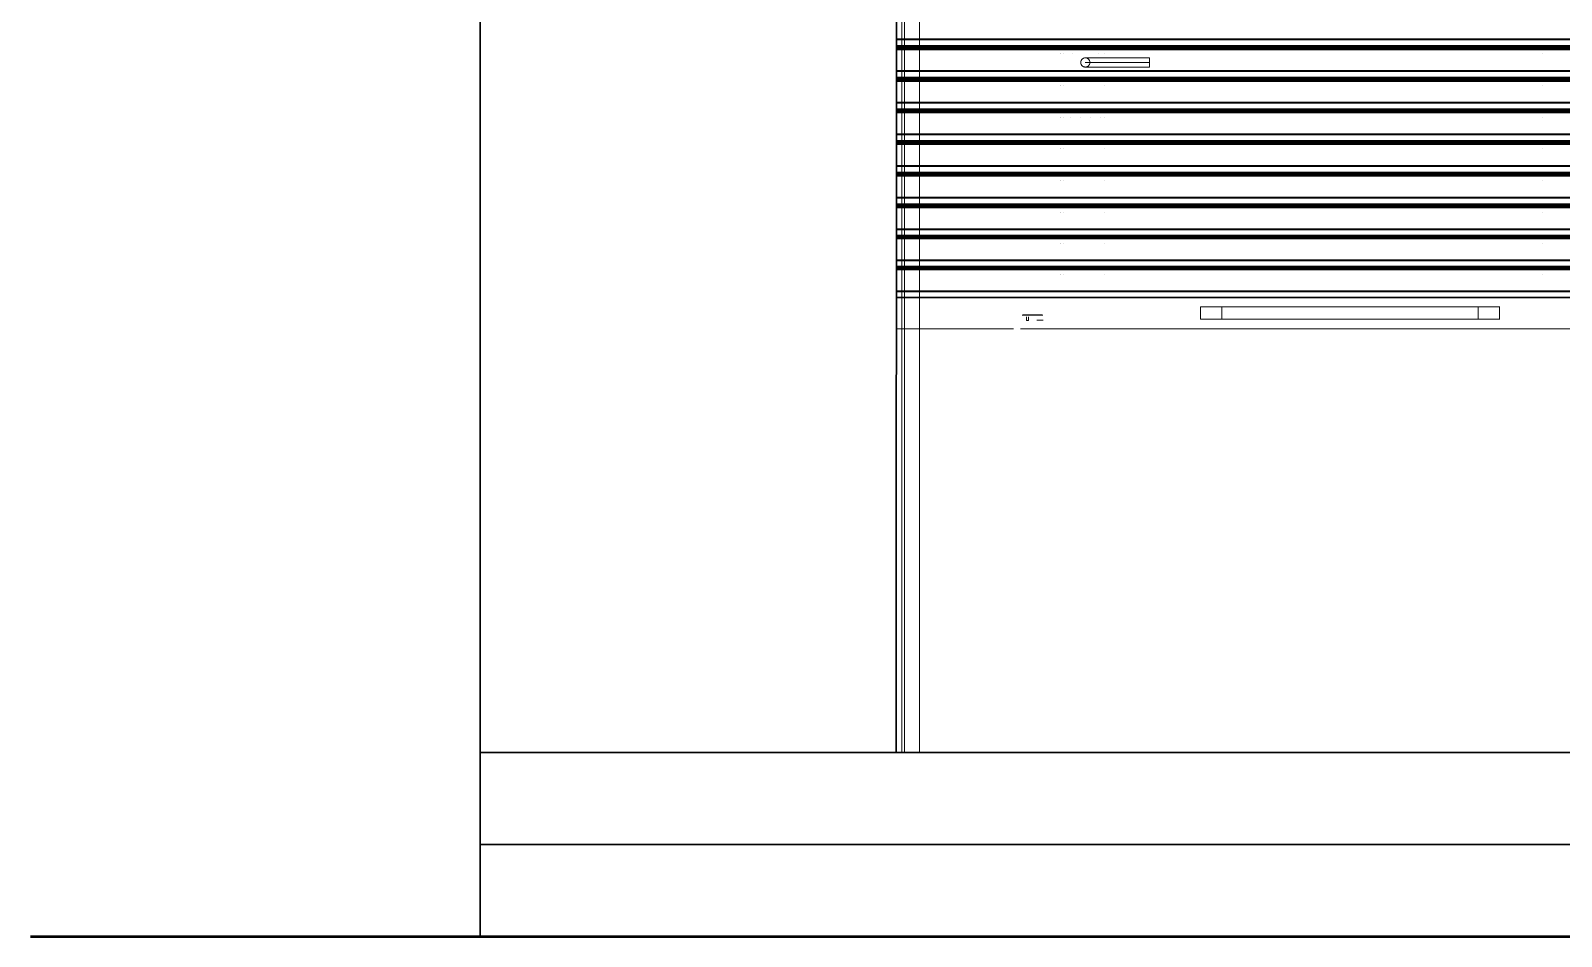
# Model space of a CAD drawing. Header units: inches. Extents: x 153221 to 157601, y -20468 to 0.
# Drawn here: x 153785.1 to 153880.6, y -20396.3 to -20339.8 of the extents above; entities that cross this region are included whole.
import ezdxf

# ---------------------------------------------------------------- set-up
doc = ezdxf.new("R2010")
doc.units = ezdxf.units.IN
doc.header["$MEASUREMENT"] = 0
doc.linetypes.add('DASHED', pattern=[0.75, 0.5, -0.25])
doc.layers.add('DOOR-WIN RA', color=3, linetype='Continuous', lineweight=20)
doc.layers.add('ELE1 RA', color=1, linetype='Continuous', lineweight=30)

# ---------------------------------------------------------------- blocks, each defined once
blk = doc.blocks.new('SKBVVL')
at = {"layer": 'DOOR-WIN RA'}
for p, q in [((153981.913, -16016.257), (153981.913, -15926.9)), ((153982.271, -15926.9), (153982.271, -16016.257)), ((153982.455, -15926.9), (153982.455, -16016.257)), ((153983.426, -15926.9), (153983.426, -16016.257)), ((154108.256, -15969.685), (153981.913, -15969.685)), ((154108.256, -15969.754), (153981.913, -15969.754)), ((154108.256, -15970.115), (153981.913, -15970.115)), ((153981.913, -15970.159), (153989.566, -15970.159)), ((153989.566, -15970.164), (153981.913, -15970.164)), ((154108.256, -15970.19), (153981.913, -15970.19)), ((154108.256, -15970.193), (153981.913, -15970.193)), ((154108.256, -15970.21), (153981.913, -15970.21)), ((154108.256, -15970.228), (153981.913, -15970.228)), ((154108.256, -15970.247), (153981.913, -15970.247)), ((154108.256, -15970.268), (153981.913, -15970.268)), ((154108.256, -15970.288), (153981.913, -15970.288)), ((154108.256, -15970.309), (153981.913, -15970.309)), ((154108.256, -15970.33), (153981.913, -15970.33)), ((154108.256, -15970.351), (153981.913, -15970.351)), ((154108.256, -15970.371), (153981.913, -15970.371)), ((154108.256, -15970.39), (153981.913, -15970.39)), ((153990.003, -15970.159), (153992.623, -15970.159)), ((153992.623, -15970.164), (153990.003, -15970.164)), ((153992.623, -15970.159), (153992.623, -15970.164)), ((153992.623, -15970.159), (153992.633, -15970.159)), ((153992.633, -15970.164), (153992.623, -15970.164)), ((153992.623, -15970.661), (153992.623, -15970.663)), ((153992.633, -15970.159), (153992.633, -15970.164)), ((153992.633, -15970.159), (153992.836, -15970.159)), ((153992.836, -15970.164), (153992.633, -15970.164)), ((153992.633, -15970.661), (153992.633, -15970.663)), ((153992.836, -15970.164), (153992.836, -15970.159)), ((153992.836, -15970.159), (153992.846, -15970.159)), ((153992.846, -15970.164), (153992.836, -15970.164)), ((153992.836, -15970.663), (153992.836, -15970.661)), ((153992.846, -15970.159), (153992.846, -15970.164)), ((153992.846, -15970.159), (153995.465, -15970.159)), ((153995.465, -15970.164), (153992.846, -15970.164)), ((153992.846, -15970.661), (153992.846, -15970.663)), ((153993.401, -15970.661), (153993.4, -15970.663)), ((153995.082, -15970.663), (153995.081, -15970.661)), ((153995.465, -15970.164), (153995.465, -15970.159)), ((153995.465, -15970.159), (154024.066, -15970.159)), ((154024.066, -15970.164), (153995.465, -15970.164)), ((153995.465, -15970.663), (153995.465, -15970.661)), ((154024.066, -15970.164), (154024.066, -15970.159)), ((154024.066, -15970.159), (154026.685, -15970.159)), ((154026.685, -15970.164), (154024.066, -15970.164)), ((154024.066, -15970.663), (154024.066, -15970.661)), ((154108.256, -15971.75), (153981.913, -15971.75)), ((153993.945, -15971.189), (153993.943, -15971.221)), ((153993.943, -15971.221), (153993.945, -15971.252)), ((153993.95, -15971.158), (153993.945, -15971.189)), ((153993.945, -15971.252), (153993.95, -15971.284)), ((153993.958, -15971.127), (153993.95, -15971.158)), ((153993.95, -15971.284), (153993.958, -15971.314)), ((153993.969, -15971.098), (153993.958, -15971.127)), ((153993.958, -15971.314), (153993.969, -15971.344)), ((153993.983, -15971.069), (153993.969, -15971.098)), ((153993.969, -15971.344), (153993.983, -15971.372)), ((153994, -15971.043), (153993.983, -15971.069)), ((153993.983, -15971.372), (153994, -15971.399)), ((153994.02, -15971.018), (153994, -15971.043)), ((153994, -15971.399), (153994.02, -15971.423)), ((153994.042, -15970.996), (153994.02, -15971.018)), ((153994.02, -15971.423), (153994.042, -15971.446)), ((153994.066, -15970.976), (153994.042, -15970.996)), ((153994.042, -15971.446), (153994.066, -15971.466)), ((153994.092, -15970.959), (153994.066, -15970.976)), ((153994.066, -15971.466), (153994.092, -15971.483)), ((153994.12, -15970.944), (153994.092, -15970.959)), ((153994.092, -15971.483), (153994.12, -15971.497)), ((153994.149, -15970.933), (153994.12, -15970.944)), ((153994.12, -15971.497), (153994.149, -15971.508)), ((153994.179, -15970.925), (153994.149, -15970.933)), ((153994.149, -15971.508), (153994.179, -15971.517)), ((153994.21, -15970.92), (153994.179, -15970.925)), ((153994.179, -15971.517), (153994.21, -15971.522)), ((153994.241, -15970.918), (153994.21, -15970.92)), ((153994.21, -15971.522), (153994.241, -15971.523)), ((153994.272, -15970.92), (153994.241, -15970.918)), ((153994.241, -15971.221), (153998.429, -15971.221)), ((153994.241, -15971.523), (153994.272, -15971.522)), ((153994.272, -15970.92), (153998.429, -15970.918)), ((153994.303, -15970.925), (153994.272, -15970.92)), ((153994.272, -15971.522), (153994.303, -15971.517)), ((153994.272, -15971.522), (153998.429, -15971.523)), ((153994.333, -15970.933), (153994.303, -15970.925)), ((153994.303, -15971.517), (153994.333, -15971.508)), ((153994.363, -15970.944), (153994.333, -15970.933)), ((153994.333, -15971.508), (153994.363, -15971.497)), ((153994.39, -15970.959), (153994.363, -15970.944)), ((153994.363, -15971.497), (153994.39, -15971.483)), ((153994.416, -15970.976), (153994.39, -15970.959)), ((153994.39, -15971.483), (153994.416, -15971.466)), ((153994.441, -15970.996), (153994.416, -15970.976)), ((153994.416, -15971.466), (153994.441, -15971.446)), ((153994.463, -15971.018), (153994.441, -15970.996)), ((153994.441, -15971.446), (153994.463, -15971.423)), ((153994.482, -15971.043), (153994.463, -15971.018)), ((153994.499, -15971.069), (153994.482, -15971.043)), ((153994.482, -15971.399), (153994.499, -15971.372)), ((153994.514, -15971.098), (153994.499, -15971.069)), ((153994.499, -15971.372), (153994.514, -15971.344)), ((153994.525, -15971.127), (153994.514, -15971.098)), ((153994.514, -15971.344), (153994.525, -15971.314)), ((153994.533, -15971.158), (153994.525, -15971.127)), ((153994.525, -15971.314), (153994.533, -15971.284)), ((153994.533, -15971.284), (153994.538, -15971.252)), ((153994.539, -15971.221), (153994.538, -15971.189)), ((153994.538, -15971.252), (153994.539, -15971.221)), ((153998.429, -15970.918), (153998.429, -15971.523)), ((154108.256, -15971.818), (153981.913, -15971.818)), ((154108.256, -15972.18), (153981.913, -15972.18)), ((153981.913, -15972.223), (153989.566, -15972.223)), ((153989.566, -15972.229), (153981.913, -15972.229)), ((154108.256, -15972.255), (153981.913, -15972.255)), ((154108.256, -15972.258), (153981.913, -15972.258)), ((154108.256, -15972.275), (153981.913, -15972.275)), ((154108.256, -15972.293), (153981.913, -15972.293)), ((154108.256, -15972.312), (153981.913, -15972.312)), ((154108.256, -15972.332), (153981.913, -15972.332)), ((154108.256, -15972.353), (153981.913, -15972.353)), ((154108.256, -15972.374), (153981.913, -15972.374)), ((154108.256, -15972.395), (153981.913, -15972.395)), ((154108.256, -15972.415), (153981.913, -15972.415)), ((154108.256, -15972.435), (153981.913, -15972.435)), ((154108.256, -15972.454), (153981.913, -15972.454)), ((153990.003, -15972.223), (153992.623, -15972.223)), ((153992.623, -15972.229), (153990.003, -15972.229)), ((153992.623, -15972.223), (153992.623, -15972.229)), ((153992.623, -15972.223), (153992.633, -15972.223)), ((153992.633, -15972.229), (153992.623, -15972.229)), ((153992.623, -15972.725), (153992.623, -15972.728)), ((153992.633, -15972.223), (153992.633, -15972.229)), ((153992.633, -15972.223), (153992.836, -15972.223)), ((153992.836, -15972.229), (153992.633, -15972.229)), ((153992.633, -15972.725), (153992.633, -15972.728)), ((153992.836, -15972.229), (153992.836, -15972.223)), ((153992.836, -15972.223), (153992.846, -15972.223)), ((153992.846, -15972.229), (153992.836, -15972.229)), ((153992.836, -15972.728), (153992.836, -15972.725)), ((153992.846, -15972.223), (153992.846, -15972.229)), ((153992.846, -15972.223), (153994.055, -15972.223)), ((153994.088, -15972.229), (153992.846, -15972.229)), ((153992.846, -15972.725), (153992.846, -15972.728)), ((153994.055, -15972.223), (153994.088, -15972.229)), ((153994.055, -15972.223), (153994.427, -15972.223)), ((153994.394, -15972.229), (153994.088, -15972.229)), ((153994.394, -15972.229), (153994.427, -15972.223)), ((153995.465, -15972.229), (153994.394, -15972.229)), ((153994.427, -15972.223), (153995.465, -15972.223)), ((153995.465, -15972.229), (153995.465, -15972.223)), ((153995.465, -15972.223), (154024.066, -15972.223)), ((154024.066, -15972.229), (153995.465, -15972.229)), ((153995.465, -15972.728), (153995.465, -15972.725)), ((154024.066, -15972.229), (154024.066, -15972.223)), ((154024.066, -15972.223), (154026.685, -15972.223)), ((154026.685, -15972.229), (154024.066, -15972.229)), ((154024.066, -15972.728), (154024.066, -15972.725)), ((154108.256, -15973.814), (153981.913, -15973.814)), ((154108.256, -15973.883), (153981.913, -15973.883)), ((154108.256, -15974.244), (153981.913, -15974.244)), ((153981.913, -15974.288), (153989.566, -15974.288)), ((153989.566, -15974.293), (153981.913, -15974.293)), ((154108.256, -15974.32), (153981.913, -15974.32)), ((154108.256, -15974.322), (153981.913, -15974.322)), ((154108.256, -15974.339), (153981.913, -15974.339)), ((154108.256, -15974.357), (153981.913, -15974.357)), ((154108.256, -15974.377), (153981.913, -15974.377)), ((154108.256, -15974.397), (153981.913, -15974.397)), ((154108.256, -15974.418), (153981.913, -15974.418)), ((154108.256, -15974.439), (153981.913, -15974.439)), ((154108.256, -15974.459), (153981.913, -15974.459)), ((154108.256, -15974.48), (153981.913, -15974.48)), ((154108.256, -15974.5), (153981.913, -15974.5)), ((154108.256, -15974.519), (153981.913, -15974.519)), ((153990.003, -15974.288), (153992.623, -15974.288)), ((153992.623, -15974.293), (153990.003, -15974.293)), ((153992.623, -15974.288), (153992.623, -15974.293)), ((153992.623, -15974.288), (153992.633, -15974.288)), ((153992.633, -15974.293), (153992.623, -15974.293)), ((153992.633, -15974.288), (153992.633, -15974.293)), ((153992.633, -15974.288), (153992.836, -15974.288)), ((153992.836, -15974.293), (153992.633, -15974.293)), ((153992.836, -15974.293), (153992.836, -15974.288)), ((153992.836, -15974.288), (153992.846, -15974.288)), ((153992.846, -15974.293), (153992.836, -15974.293)), ((153992.846, -15974.288), (153992.846, -15974.293)), ((153992.846, -15974.288), (153993.562, -15974.288)), ((153993.557, -15974.293), (153992.846, -15974.293)), ((153993.562, -15974.288), (153993.557, -15974.293)), ((153994.926, -15974.293), (153993.557, -15974.293)), ((153993.562, -15974.288), (153994.921, -15974.288)), ((153994.926, -15974.293), (153994.921, -15974.288)), ((153994.921, -15974.288), (153995.465, -15974.288)), ((153995.465, -15974.293), (153994.926, -15974.293)), ((153995.465, -15974.293), (153995.465, -15974.288)), ((153995.465, -15974.288), (154024.066, -15974.288)), ((154024.066, -15974.293), (153995.465, -15974.293)), ((154024.066, -15974.293), (154024.066, -15974.288)), ((154024.066, -15974.288), (154026.685, -15974.288)), ((154026.685, -15974.293), (154024.066, -15974.293)), ((153992.623, -15974.79), (153992.623, -15974.792)), ((153992.633, -15974.79), (153992.633, -15974.792)), ((153992.836, -15974.792), (153992.836, -15974.79)), ((153992.846, -15974.79), (153992.846, -15974.792)), ((153993.267, -15974.79), (153993.267, -15974.792)), ((153993.929, -15974.79), (153993.929, -15974.792)), ((153994.553, -15974.792), (153994.554, -15974.79)), ((153995.216, -15974.792), (153995.215, -15974.79)), ((153995.465, -15974.792), (153995.465, -15974.79)), ((154024.066, -15974.792), (154024.066, -15974.79)), ((154108.256, -15975.879), (153981.913, -15975.879)), ((154108.256, -15975.948), (153981.913, -15975.948)), ((154108.256, -15976.309), (153981.913, -15976.309)), ((153981.913, -15976.353), (153989.566, -15976.353)), ((153989.566, -15976.358), (153981.913, -15976.358)), ((154108.256, -15976.384), (153981.913, -15976.384)), ((154108.256, -15976.387), (153981.913, -15976.387)), ((154108.256, -15976.404), (153981.913, -15976.404)), ((154108.256, -15976.422), (153981.913, -15976.422)), ((154108.256, -15976.441), (153981.913, -15976.441)), ((154108.256, -15976.462), (153981.913, -15976.462)), ((154108.256, -15976.482), (153981.913, -15976.482)), ((154108.256, -15976.503), (153981.913, -15976.503)), ((154108.256, -15976.524), (153981.913, -15976.524)), ((154108.256, -15976.545), (153981.913, -15976.545)), ((154108.256, -15976.565), (153981.913, -15976.565)), ((154108.256, -15976.584), (153981.913, -15976.584)), ((153990.003, -15976.353), (153992.623, -15976.353)), ((153992.623, -15976.358), (153990.003, -15976.358)), ((153992.623, -15976.353), (153992.623, -15976.358)), ((153992.623, -15976.353), (153992.633, -15976.353)), ((153992.633, -15976.358), (153992.623, -15976.358)), ((153992.633, -15976.353), (153992.633, -15976.358)), ((153992.633, -15976.353), (153992.836, -15976.353)), ((153992.836, -15976.358), (153992.633, -15976.358)), ((153992.836, -15976.358), (153992.836, -15976.353)), ((153992.836, -15976.353), (153992.846, -15976.353)), ((153992.846, -15976.358), (153992.836, -15976.358)), ((153992.846, -15976.353), (153992.846, -15976.358)), ((153992.846, -15976.353), (153995.465, -15976.353)), ((153995.465, -15976.358), (153992.846, -15976.358)), ((153995.465, -15976.358), (153995.465, -15976.353)), ((153995.465, -15976.353), (154024.066, -15976.353)), ((154024.066, -15976.358), (153995.465, -15976.358)), ((154024.066, -15976.358), (154024.066, -15976.353)), ((154024.066, -15976.353), (154026.685, -15976.353)), ((154026.685, -15976.358), (154024.066, -15976.358)), ((153992.623, -15976.855), (153992.623, -15976.857)), ((153992.633, -15976.855), (153992.633, -15976.857)), ((153992.836, -15976.857), (153992.836, -15976.855)), ((153992.846, -15976.855), (153992.846, -15976.857)), ((153995.465, -15976.857), (153995.465, -15976.855)), ((154024.066, -15976.857), (154024.066, -15976.855)), ((154108.256, -15977.944), (153981.913, -15977.944)), ((154108.256, -15978.012), (153981.913, -15978.012)), ((154108.256, -15978.374), (153981.913, -15978.374)), ((153981.913, -15978.417), (153989.566, -15978.417)), ((153989.566, -15978.423), (153981.913, -15978.423)), ((154108.256, -15978.449), (153981.913, -15978.449)), ((154108.256, -15978.452), (153981.913, -15978.452)), ((154108.256, -15978.469), (153981.913, -15978.469)), ((154108.256, -15978.487), (153981.913, -15978.487)), ((154108.256, -15978.506), (153981.913, -15978.506)), ((154108.256, -15978.526), (153981.913, -15978.526)), ((154108.256, -15978.547), (153981.913, -15978.547)), ((154108.256, -15978.568), (153981.913, -15978.568)), ((154108.256, -15978.589), (153981.913, -15978.589)), ((154108.256, -15978.609), (153981.913, -15978.609)), ((154108.256, -15978.629), (153981.913, -15978.629)), ((154108.256, -15978.649), (153981.913, -15978.649)), ((153990.003, -15978.417), (153992.623, -15978.417)), ((153992.623, -15978.423), (153990.003, -15978.423)), ((153992.623, -15978.417), (153992.623, -15978.423)), ((153992.623, -15978.417), (153992.633, -15978.417)), ((153992.633, -15978.423), (153992.623, -15978.423)), ((153992.633, -15978.417), (153992.633, -15978.423)), ((153992.633, -15978.417), (153992.836, -15978.417)), ((153992.836, -15978.423), (153992.633, -15978.423)), ((153992.836, -15978.423), (153992.836, -15978.417)), ((153992.836, -15978.417), (153992.846, -15978.417)), ((153992.846, -15978.423), (153992.836, -15978.423)), ((153992.846, -15978.417), (153992.846, -15978.423)), ((153992.846, -15978.417), (153995.465, -15978.417)), ((153995.465, -15978.423), (153992.846, -15978.423)), ((153995.465, -15978.423), (153995.465, -15978.417)), ((153995.465, -15978.417), (154024.066, -15978.417)), ((154024.066, -15978.423), (153995.465, -15978.423)), ((154024.066, -15978.423), (154024.066, -15978.417)), ((154024.066, -15978.417), (154026.685, -15978.417)), ((154026.685, -15978.423), (154024.066, -15978.423)), ((153992.623, -15978.919), (153992.623, -15978.922)), ((153992.633, -15978.919), (153992.633, -15978.922)), ((153992.836, -15978.922), (153992.836, -15978.919)), ((153992.846, -15978.919), (153992.846, -15978.922)), ((153995.465, -15978.922), (153995.465, -15978.919)), ((154024.066, -15978.922), (154024.066, -15978.919)), ((154108.256, -15980.008), (153981.913, -15980.008)), ((154108.256, -15980.077), (153981.913, -15980.077)), ((154108.256, -15980.438), (153981.913, -15980.438)), ((153981.913, -15980.482), (153989.566, -15980.482)), ((153989.566, -15980.487), (153981.913, -15980.487)), ((154108.256, -15980.514), (153981.913, -15980.514)), ((154108.256, -15980.516), (153981.913, -15980.516)), ((154108.256, -15980.533), (153981.913, -15980.533)), ((154108.256, -15980.552), (153981.913, -15980.552)), ((154108.256, -15980.571), (153981.913, -15980.571)), ((154108.256, -15980.591), (153981.913, -15980.591)), ((154108.256, -15980.612), (153981.913, -15980.612)), ((154108.256, -15980.633), (153981.913, -15980.633)), ((154108.256, -15980.654), (153981.913, -15980.654)), ((154108.256, -15980.674), (153981.913, -15980.674)), ((154108.256, -15980.694), (153981.913, -15980.694)), ((154108.256, -15980.713), (153981.913, -15980.713)), ((153990.003, -15980.482), (153992.623, -15980.482)), ((153992.623, -15980.487), (153990.003, -15980.487)), ((153992.623, -15980.482), (153992.623, -15980.487)), ((153992.623, -15980.482), (153992.633, -15980.482)), ((153992.633, -15980.487), (153992.623, -15980.487)), ((153992.633, -15980.482), (153992.633, -15980.487)), ((153992.633, -15980.482), (153992.836, -15980.482)), ((153992.836, -15980.487), (153992.633, -15980.487)), ((153992.836, -15980.487), (153992.836, -15980.482)), ((153992.836, -15980.482), (153992.846, -15980.482)), ((153992.846, -15980.487), (153992.836, -15980.487)), ((153992.846, -15980.482), (153992.846, -15980.487)), ((153992.846, -15980.482), (153995.465, -15980.482)), ((153995.465, -15980.487), (153992.846, -15980.487)), ((153995.465, -15980.487), (153995.465, -15980.482)), ((153995.465, -15980.482), (154024.066, -15980.482)), ((154024.066, -15980.487), (153995.465, -15980.487)), ((154024.066, -15980.487), (154024.066, -15980.482)), ((154024.066, -15980.482), (154026.685, -15980.482)), ((154026.685, -15980.487), (154024.066, -15980.487)), ((153992.623, -15980.984), (153992.623, -15980.986)), ((153992.633, -15980.984), (153992.633, -15980.986)), ((153992.836, -15980.986), (153992.836, -15980.984)), ((153992.846, -15980.984), (153992.846, -15980.986)), ((153995.465, -15980.986), (153995.465, -15980.984)), ((154024.066, -15980.986), (154024.066, -15980.984)), ((154108.256, -15982.073), (153981.913, -15982.073)), ((154108.256, -15982.142), (153981.913, -15982.142)), ((154108.256, -15982.503), (153981.913, -15982.503)), ((153981.913, -15982.547), (154108.256, -15982.547)), ((154108.256, -15982.556), (153981.913, -15982.556)), ((154108.256, -15982.574), (153981.913, -15982.574)), ((154108.256, -15982.593), (153981.913, -15982.593)), ((154108.256, -15982.614), (153981.913, -15982.614)), ((154108.256, -15982.634), (153981.913, -15982.634)), ((154108.256, -15982.655), (153981.913, -15982.655)), ((154108.256, -15982.676), (153981.913, -15982.676)), ((154108.256, -15982.697), (153981.913, -15982.697)), ((154108.256, -15982.717), (153981.913, -15982.717)), ((154108.256, -15982.736), (153981.913, -15982.736)), ((153992.623, -15983.007), (153992.623, -15983.009)), ((153992.633, -15983.007), (153992.633, -15983.009)), ((153992.836, -15983.009), (153992.836, -15983.007)), ((153992.846, -15983.008), (153992.846, -15983.009)), ((153995.465, -15983.009), (153995.465, -15983.007)), ((154024.066, -15983.009), (154024.066, -15983.007)), ((154108.256, -15984.096), (153981.913, -15984.096)), ((154108.256, -15984.164), (153981.913, -15984.164)), ((154108.256, -15984.526), (153981.913, -15984.526)), ((153981.913, -15984.569), (154108.256, -15984.569)), ((154108.256, -15984.578), (153981.913, -15984.578)), ((154108.256, -15984.597), (153981.913, -15984.597)), ((154108.256, -15984.616), (153981.913, -15984.616)), ((154108.256, -15984.636), (153981.913, -15984.636)), ((154108.256, -15984.657), (153981.913, -15984.657)), ((154108.256, -15984.678), (153981.913, -15984.678)), ((154108.256, -15984.699), (153981.913, -15984.699)), ((154108.256, -15984.719), (153981.913, -15984.719)), ((154108.256, -15984.739), (153981.913, -15984.739)), ((154108.256, -15984.758), (153981.913, -15984.758)), ((153992.623, -15985.029), (153992.623, -15985.031)), ((153992.633, -15985.029), (153992.633, -15985.031)), ((153992.836, -15985.031), (153992.836, -15985.029)), ((153992.846, -15985.03), (153992.846, -15985.031)), ((153995.465, -15985.031), (153995.465, -15985.029)), ((154024.066, -15985.031), (154024.066, -15985.029)), ((154108.256, -15986.118), (153981.913, -15986.118)), ((154108.256, -15986.187), (153981.913, -15986.187)), ((154108.256, -15986.548), (153981.913, -15986.548)), ((153981.913, -15986.592), (154108.256, -15986.592)), ((153990.126, -15987.703), (153990.124, -15987.705)), ((153990.124, -15987.705), (153990.168, -15987.707)), ((153990.173, -15987.7), (153990.126, -15987.703)), ((153990.168, -15987.707), (153990.256, -15987.709)), ((153990.264, -15987.698), (153990.173, -15987.7)), ((153990.256, -15987.709), (153990.381, -15987.711)), ((153990.391, -15987.697), (153990.264, -15987.698)), ((153990.381, -15987.711), (153990.534, -15987.712)), ((153990.546, -15987.696), (153990.391, -15987.697)), ((153990.534, -15987.712), (153990.705, -15987.713)), ((153990.718, -15987.695), (153990.546, -15987.696)), ((153990.705, -15987.713), (153990.883, -15987.713)), ((153990.896, -15987.695), (153990.718, -15987.695)), ((153990.883, -15987.713), (153991.056, -15987.712)), ((153991.068, -15987.696), (153990.896, -15987.695)), ((153991.056, -15987.712), (153991.211, -15987.711)), ((153991.221, -15987.697), (153991.068, -15987.696)), ((153991.211, -15987.711), (153991.338, -15987.71)), ((153991.346, -15987.699), (153991.221, -15987.697)), ((153991.338, -15987.71), (153991.428, -15987.708)), ((153991.433, -15987.701), (153991.346, -15987.699)), ((153991.428, -15987.708), (153991.476, -15987.705)), ((153991.478, -15987.703), (153991.433, -15987.701)), ((153991.476, -15987.705), (153991.478, -15987.703)), ((154001.762, -15987.18), (154001.762, -15987.981)), ((154001.762, -15987.18), (154001.775, -15987.18)), ((154003.152, -15987.18), (154001.775, -15987.18)), ((154003.152, -15987.18), (154003.152, -15987.981)), ((154019.876, -15987.18), (154003.152, -15987.18)), ((154019.876, -15987.18), (154019.876, -15987.981)), ((154019.876, -15987.18), (154021.265, -15987.18)), ((154021.277, -15987.18), (154021.265, -15987.18)), ((154021.265, -15987.18), (154021.265, -15987.981)), ((153981.913, -15988.614), (153989.566, -15988.614)), ((153990.003, -15988.614), (153992.623, -15988.614)), ((153990.409, -15988.065), (153990.409, -15987.813)), ((153990.409, -15987.813), (153990.411, -15987.813)), ((153990.411, -15988.065), (153990.409, -15988.065)), ((153990.411, -15988.065), (153990.411, -15987.813)), ((153990.542, -15988.065), (153990.411, -15988.065)), ((153990.526, -15988.018), (153990.526, -15987.816)), ((153990.526, -15988.018), (153990.542, -15988.065)), ((153991.079, -15988.039), (153991.078, -15988.042)), ((153991.078, -15988.042), (153991.122, -15988.044)), ((153991.127, -15988.037), (153991.079, -15988.039)), ((153991.122, -15988.044), (153991.21, -15988.046)), ((153991.217, -15988.035), (153991.127, -15988.037)), ((153991.21, -15988.046), (153991.334, -15988.048)), ((153991.345, -15988.033), (153991.217, -15988.035)), ((153991.334, -15988.048), (153991.488, -15988.049)), ((153991.5, -15988.032), (153991.345, -15988.033)), ((153992.623, -15988.614), (153992.633, -15988.614)), ((153992.633, -15988.614), (153992.836, -15988.614)), ((153992.836, -15988.614), (153992.846, -15988.614)), ((153992.846, -15988.614), (153995.465, -15988.614)), ((153995.465, -15988.614), (154024.066, -15988.614)), ((154001.762, -15987.981), (154001.775, -15987.981)), ((154003.152, -15987.981), (154001.775, -15987.981)), ((154003.152, -15987.981), (154019.876, -15987.981)), ((154021.265, -15987.981), (154019.876, -15987.981)), ((154021.277, -15987.981), (154021.265, -15987.981)), ((154024.066, -15988.614), (154026.685, -15988.614))]:
    blk.add_line(p, q, dxfattribs=at)
at = {"layer": 'ELE1 RA'}
for p, q in [((153954.76, -16010.257), (153954.76, -15903.607)), ((153981.937, -15912.244), (153981.913, -16016.257)), ((153954.76, -16010.257), (153954.76, -16016.257)), ((153954.76, -16022.257), (153954.76, -16016.257)), ((154122.256, -16016.257), (153954.76, -16016.257)), ((153954.76, -16028.257), (153954.76, -16022.257)), ((154134.256, -16022.257), (153954.76, -16022.257)), ((153954.76, -16028.257), (154050.76, -16028.257)), ((153973.179, -16028.257), (153984.155, -16028.257))]:
    blk.add_line(p, q, dxfattribs=at)
at = {"layer": 'ELE1 RA', "lineweight": 50}
blk.add_line((153925.441, -16028.257), (154325.428, -16028.257), dxfattribs=at)
at = {"layer": 'ELE1 RA', "linetype": 'DASHED'}
for p, q in [((153954.76, -16028.257), (153973.179, -16028.257)), ((154134.256, -16028.257), (153984.155, -16028.257))]:
    blk.add_line(p, q, dxfattribs=at)

msp = doc.modelspace()

# ---------------------------------------------------------------- block references
at = {"xscale": 0.9568106312292479, "yscale": 0.9568106312292479, "zscale": 0.9568106312292479}
msp.add_blockref('SKBVVL', (6507.578, -5060.317), dxfattribs=at)

doc.saveas('drawing.dxf')
